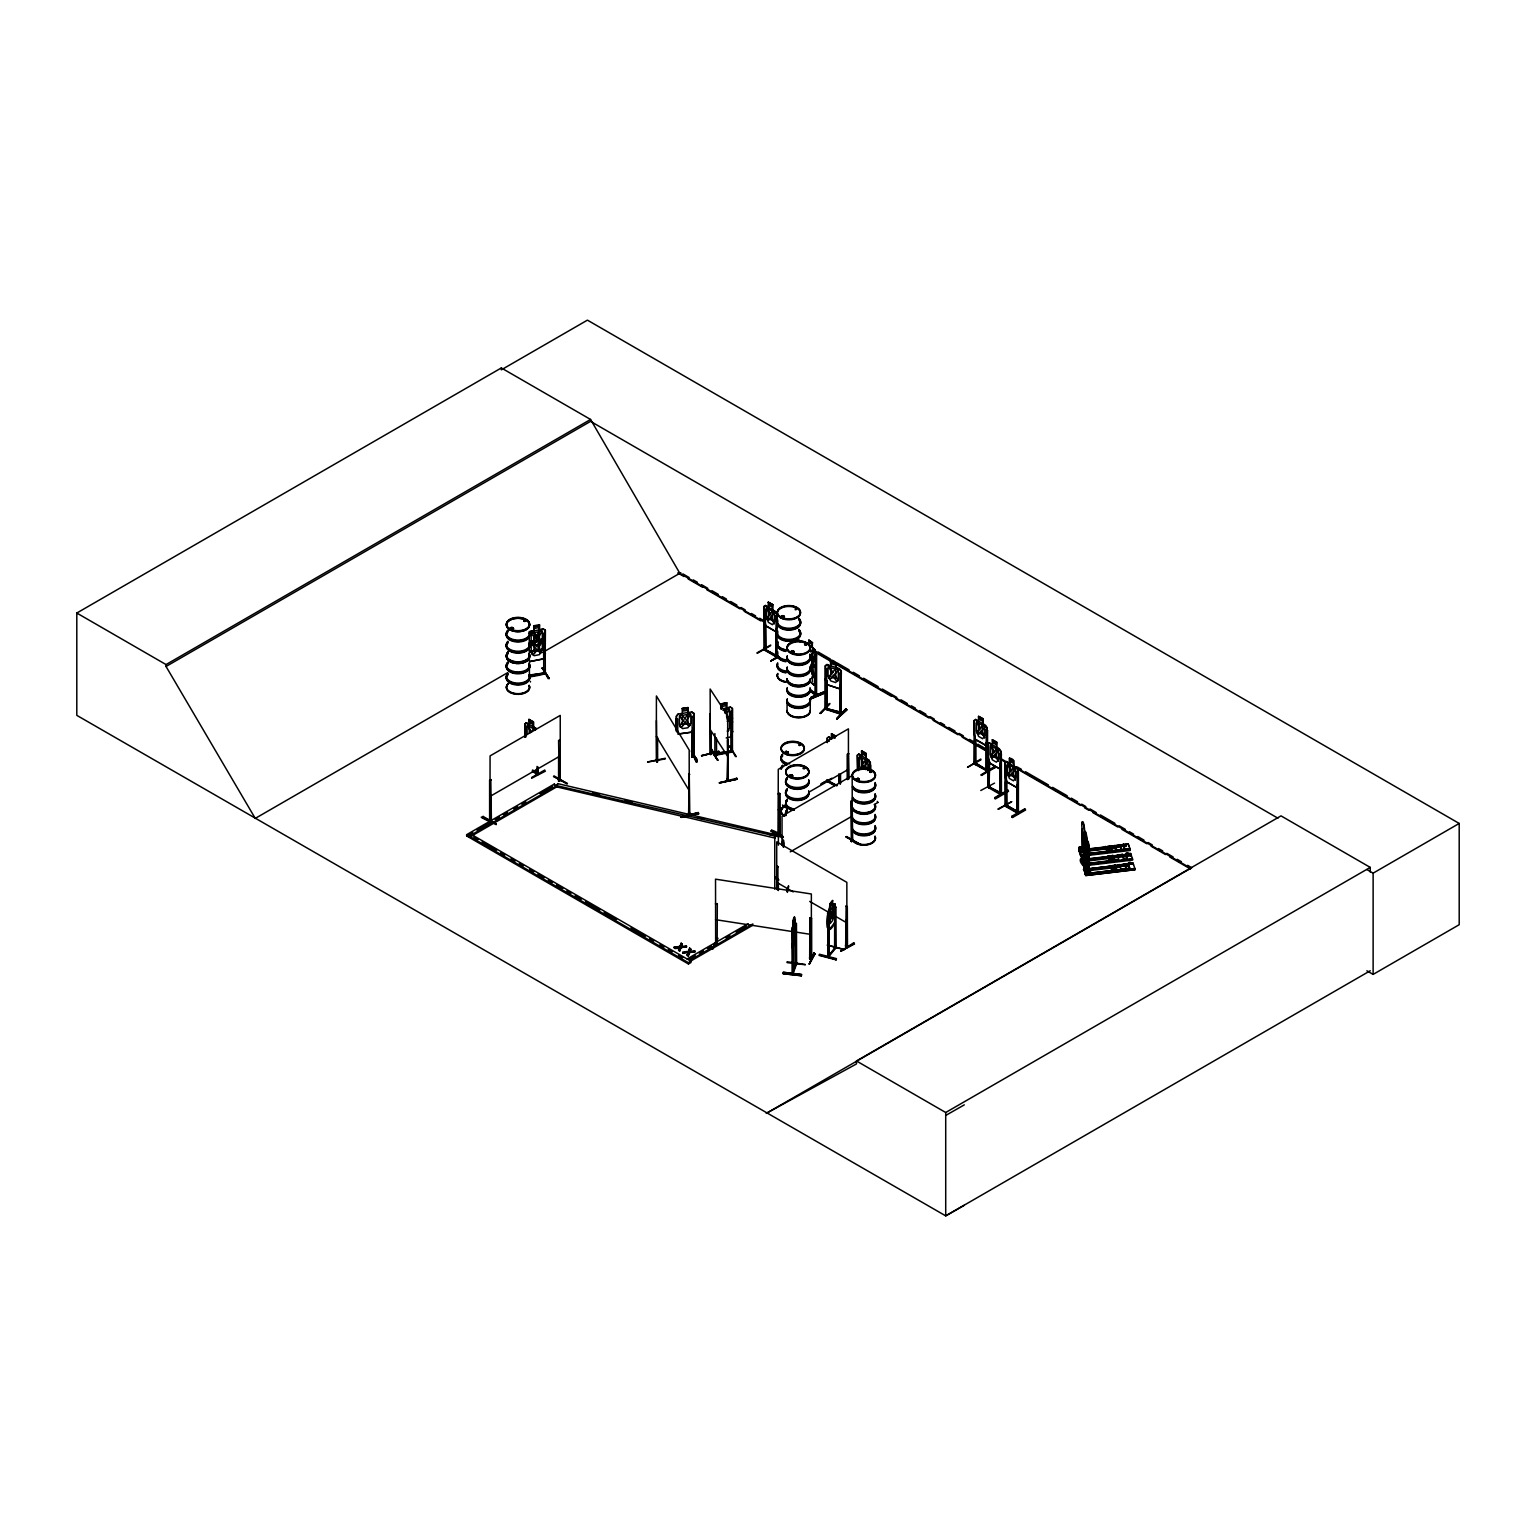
<?xml version="1.0" encoding="UTF-8"?>
<svg xmlns="http://www.w3.org/2000/svg" width="1536" height="1536" viewBox="0 0 1536 1536"><rect width="100%" height="100%" fill="white"/><g stroke="black" fill="none" stroke-linecap="round" stroke-linejoin="round"><path stroke-width="1.5" d="M774.758 889.248L774.758 836.755L776.122 834.816L557.818 783.629L556.454 785.568L556.454 786.835L774.758 838.022L776.122 834.816M1083.898 846.835L1078.886 847.43L1080.614 854.4L1129.747 848.448L1130.246 850.483L1080.864 856.243C1078.906 841.901 1081.114 851.597 1081.939 847.795M1083.629 852.806L1083.898 834.01A6.202 1.018 83.2 0 0 1083.898 826.848A6.202 1.018 83.2 0 0 1082.131 821.894A6.202 1.018 83.2 0 0 1082.131 829.056L1082.381 849.293L1084.013 852.749M1086.067 862.387L1086.336 843.59A6.202 1.018 83.2 0 0 1086.336 836.448A6.202 1.018 83.2 0 0 1084.57 831.475A6.202 1.018 83.2 0 0 1084.57 838.637C1083.725 849.792 1086.509 883.488 1086.682 845.894M1088.717 853.19L1088.467 871.987L1087.219 868.474L1086.95 848.237A6.202 1.018 83.2 0 1 1086.95 841.075A6.202 1.018 83.2 0 1 1088.717 846.029A6.202 1.018 83.2 0 1 1088.717 853.19L1089.101 853.152A6.202 1.018 83.2 0 0 1088.851 844.454A6.202 1.018 83.2 0 0 1087.008 842.4M1089.101 853.152L1088.851 871.949L1087.603 868.435L1087.334 848.198A6.202 1.018 83.2 0 1 1087.008 845.011M835.795 667.488L835.968 662.4C824.659 654.47 835.834 670.33 827.021 664.474L825.235 665.798L825.312 709.344C825.715 703.661 827.674 712.608 827.194 707.923M827.194 709.402L825.485 708.787M839.635 712.397L839.712 714.029L839.962 673.056M839.789 713.491C842.246 715.354 842.304 711.437 839.789 712.013M1079.75 848.928L1079.981 846.893L1080.25 848.87M1080.25 847.968L1080.538 849.12M1081.92 848.026L1082.842 848.102M1088.198 864.326L1088.198 861.696L1082.554 862.579L1082.726 857.395L1083.053 863.981L1118.074 859.718M1084.723 868.051L1084.608 868.512M1085.28 858.182L1084.877 857.126M1087.603 867.11L1087.45 868.224L1087.411 866.976M1084.954 858.509C1083.917 857.222 1083.552 858.605 1082.63 858.067M1084.723 868.378L1084.186 867.59M1084.646 868.416L1084.512 867.226M1084.781 857.894L1084.742 858.451M1134.432 867.898L1135.085 869.683L1085.722 875.539L1084.378 866.131L1085.261 868.474L1085.587 867.13L1085.856 868.205L1087.334 867.61M710.093 754.214L711.226 754.426L710.746 731.866M711.11 754.426L711.053 732.326M727.68 780.922L727.68 715.814L710.15 689.03L710.342 754.637L710.15 713.645M810.394 679.162L810.278 678.816A11.558 6.662 0 0 1 798.643 685.286A11.558 6.662 0 0 1 787.104 678.624M795.802 933.658C796.858 936.787 791.558 954.432 792.115 944.006M783.11 973.67L801.35 975.725L783.11 973.67L783.322 972.288L801.542 974.438L801.331 975.763M783.302 972.998L801.523 975.149M801.523 974.592L783.322 972.307M701.53 755.616L719.098 751.258L701.722 755.923M718.925 751.795L701.53 755.654M793.133 932.678L792.154 933.562L793.133 932.678L793.018 974.054C790.387 974.4 800.39 950.784 793.171 972.019M792.864 974.112L793.133 920.41L792.557 927.763L795.206 919.584L795.59 963.84L796.608 962.381L795.322 964.742L796.608 963.859L792.922 974.035M834.566 923.309L835.162 917.318L834.566 923.309C823.507 945.158 824.755 902.688 835.162 903.955L835.43 948.557L836.064 946.061L834.605 946.982M845.741 946.906L846.854 947.462L846.086 944.947M847.315 945.734L845.491 945.293L847.238 945.6M537.754 773.107L536.563 772.416M538.214 767.174L538.138 774.202M765.37 649.152C762.374 645.312 766.157 653.818 765.619 648.691L764.467 648.019L763.91 649.786M765.696 650.227L765.677 624.077M776.179 615.84L775.738 656.755C774.893 653.971 778.944 655.987 775.603 655.469L765.37 649.574L776.045 655.2M834.662 785.683L827.194 781.421L827.942 779.635M975.206 763.066C972.787 762.509 975.264 761.53 976.032 762.854C975.475 768.346 974.726 758.15 974.208 763.949C1018.387 788.41 949.075 746.822 985.766 769.498L986.573 768.941L985.978 770.765M989.299 786.624L987.974 785.856M1000.819 793.382L988.704 787.066M1001.318 792.979L989.299 787.046L999.994 792.691M1005.062 804.538C1007.846 809.107 1003.085 803.213 1006.637 804.787M1009.594 758.458L1009.594 763.45L1006.522 761.491L1005.005 762.566L1005.005 775.93L1006.33 781.651L1016.602 787.411L1018.08 783.322L1018.08 769.939L1016.563 767.29L1017.946 770.016L1018.08 813.485L1017.485 812.448M1018.406 811.661L1016.621 811.162L1018.08 812.006M836.006 960L836.448 958.618L819.494 954.259L819.13 955.411L836.045 959.846M836.333 959.482L819.437 954.989L836.39 959.309M657.715 760.454L656.947 759.379M657.619 760.339L656.256 759.552L656.87 762.067L657.254 759.552M688.57 812.64L688.934 815.059L689.395 812.582L689.184 813.658M689.184 815.136L689.472 814.157M787.373 892.397L788.736 886.099M510.048 628.512L510.566 627.782M510.778 627.859L511.296 629.088L513.466 628.608M512.64 628.992L512.909 627.859M524.026 620.602C525.965 623.52 524.947 618.547 523.93 621.331M525.082 620.467L525.062 621.274M781.114 616.282L783.917 617.222M782.458 617.338L781.843 616.013M781.843 616.723L783.994 616.205M795.206 609.715L795.456 608.39M796.166 609.504L795.706 608.314L795.706 609.37M790.886 651.571L791.232 652.723M792.499 652.55L793.766 651.494L792.787 650.88M804.998 644.006L806.131 643.949M806.458 644.659L805.824 643.738L806.285 644.602M788.179 752.083C788.89 754.867 782.496 753.005 785.779 751.546M788.122 751.968L787.354 752.966L787.814 752.006M785.606 751.68L787.814 752.333M790.042 775.949L791.77 775.123M799.661 744.173L799.411 744.73M792.25 775.949L791.77 774.797M792.403 775.43L791.923 776.41M792.826 775.757C792.038 779.098 786.682 774.701 791.462 775.066M792.883 776.198L791.424 774.816M798.643 744.979C799.661 746.938 801.043 743.251 799.776 745.248M803.136 768.595L805.018 768.403L803.328 768M803.635 768.442C805.69 767.443 802.694 768.211 804.365 768.691M855.898 779.386L856.435 778.656M856.819 778.714L857.146 779.962M857.376 779.597L858.816 778.886L857.99 780.038M871.104 771.187L870.413 772.474L871.565 771.59M870.106 771.744L871.258 771.744L869.952 771.494M1082.496 848.352L1082.784 847.91M665.338 758.88L647.558 762.086M787.085 890.496L788.352 886.042M786.797 891.475L787.891 887.578M496.205 824.659C469.594 810.259 484.109 820.358 496.339 823.891L482.995 817.018M482.995 816.461L496.262 823.949M782.362 837.792C766.003 830.976 768.902 825.907 783.091 836.525M774.835 877.958L778.56 880.262M775.411 877.517L778.618 880.109M543.168 673.843C541.92 671.578 546.739 671.04 544.723 673.478L543.168 673.843L543.763 672.691C551.347 673.555 529.862 676.934 529.44 676.954L529.267 636.058M732.077 751.507L714.874 754.982L714.989 753.35L714.893 755.366L714.874 733.536M732.211 750.624L730.963 750.816C731.213 755.04 728.909 748.474 732.307 750.086M810.586 651.917C810.106 650.419 817.574 647.885 811.622 654.413L813.35 659.846M814.272 685.133L815.75 664.147M815.616 681.197L814.368 685.363L809.51 681.274M828.595 910.694L827.501 913.536M770.496 614.515C768.922 612 778.906 608.986 771.514 616.358L774.374 623.904L770.65 616.915C768.941 623.712 763.872 618.259 769.728 615.283L767.04 608.045L770.592 614.65M793.19 920.467C795.398 907.027 795.533 938.861 793.19 940.397L792.576 938.131M793.382 920.717L794.534 917.261M793.382 922.387L794.131 918.643M795.398 919.622L794.534 922.253L794.573 916.992M796.109 924.288L795.821 923.251L795.418 964.666M787.066 962.611L805.286 964.762M792.326 947.77L795.226 939.648M792.154 974.054L795.821 963.763M763.968 619.814L765.312 625.536L775.43 631.392L776.928 627.11L776.774 613.901L775.334 611.405L765.408 605.683M985.517 745.21L986.957 741.216L986.957 727.93M987.091 741.139L985.613 745.421L975.475 739.584L974.15 733.843M992.237 744.653L989.28 742.944L999.418 748.8L1000.858 751.392C1002.874 753.811 997.574 776.563 1000.858 764.774M1016.467 787.507L1017.946 783.206M545.472 653.568L543.494 658.925L529.901 661.555L543.418 658.81L545.203 653.472L545.395 630.374L543.206 629.088M730.483 736.781L732.653 731.693M726.182 737.952L730.675 737.03L732.595 731.578M545.395 643.757L543.418 649.094L529.786 651.648L543.36 648.998L545.146 643.661M730.406 726.97L732.326 721.766M730.618 727.219L732.595 721.862M691.776 731.846L693.984 726.835L693.926 713.338L693.734 756.922L691.757 756.845L693.754 756.538M678.067 734.131L691.968 732.115L693.926 726.72M828.557 954.566L827.616 955.565L828.614 955.661M827.75 955.507L827.693 957.139L835.392 947.482L829.152 955.142M829.075 915.802L827.77 916.531L829.075 915.802L829.171 956.448C826.694 959.232 830.189 951.994 828.288 955.814M834.682 948.365L835.469 945.907M1082.285 858.95L1082.227 858.24M679.622 951.149L680.966 947.021L686.573 946.291L680.966 947.866L679.622 951.149L678.566 949.709L679.661 947.117L674.15 947.155L675.149 948.576L679.661 947.962L681.178 943.181L682.234 944.64L681.158 947.174L686.573 947.136M688.166 956.083L689.51 951.955L695.117 951.226L689.51 952.8L688.166 956.083L687.11 954.624L688.186 952.051L682.694 952.915L688.186 952.051M681.178 943.181L679.834 947.27L674.15 948M682.694 952.915L688.378 952.186L689.702 948.096L690.758 949.555L689.683 952.09L695.117 952.07M688.378 952.186L689.702 948.096M825.235 679.162L826.867 684.653L839.366 688.704L841.286 684.25M833.088 672.173C834.029 668.275 842.362 667.834 834.432 674.362C841.67 684.115 835.68 683.174 833.357 675.091C831.283 682.214 824.986 677.587 832.224 673.613L828.902 666.854L833.203 672.499M678.566 950.534L679.661 947.962M680.966 947.866L682.234 943.795M687.11 955.469L688.186 952.896M689.51 952.8L690.758 948.71M814.963 693.6L816.768 694.138L815.808 694.31M815.098 683.098L814.963 695.078L815.885 694.829M816.614 694.099L814.982 693.869M815.098 666.432L815.616 654.298L816.614 655.085L816.576 695.462M530.458 681.408L530.458 681.984M710.842 750.259L717.773 760.282L710.918 750.182L711.821 749.261L717.773 760.282M717.619 760.166L711.571 750.048M717.312 903.667L715.526 903.782L717.312 903.667L717.158 944.525L715.584 942.355L715.91 943.891C718.214 945.619 718.387 941.875 715.757 942.413M712.166 949.018L717.638 938.65L712.915 949.094M716.851 938.63L717.773 938.035L712.07 949.114M809.894 958.944L809.894 917.99L811.526 918.24L811.546 959.136C806.285 957.984 813.312 957.024 810.125 956.947M811.526 918.24L809.722 918.355M809.549 957.773L811.526 957.254M809.28 964.147L813.965 952.915L809.28 964.147L814.982 953.875M814.886 953.779L809.395 963.955M756.883 652.954L770.707 645.005M757.44 653.242L770.592 645.638M728.755 719.693L727.162 719.462M831.898 778.195L820.627 784.128M967.622 767.27L980.813 759.014M980.774 790.502L994.522 783.13M997.901 809.05L1011.61 801.754M998.458 809.338L1011.648 801.696M535.008 729.965L533.606 728.813L531.418 731.942L527.866 725.338L530.573 732.576M776.717 889.421L776.717 841.862L846.854 882.355L846.854 947.462L845.53 945.235M536.563 769.133C536.544 782.016 535.93 765.869 537.715 774.682M828.979 780.403L828.115 782.054L827.078 779.962M975.994 764.39L975.859 740.486M987.552 744.845L987.552 730.56L986.362 729.869L985.901 770.803L985.786 769.229M987.84 787.258L1000.992 794.861L1000.858 751.296M989.088 788.026L989.626 761.549M999.533 792.538L999.744 794.208M1018.406 812.986L1018.406 811.507M819.763 713.318L829.786 703.45L820.55 713.414M829.651 704.122L820.435 713.472M836.122 946.195L835.296 947.482M489.696 819.149C493.056 818.765 488.179 818.592 489.619 820.685L489.619 780.25L490.79 779.558L491.405 820.339M558.413 779.482L560.39 779.059M779.904 793.536L778.272 793.958L779.904 793.536L780.077 834.01L780.058 832.474L778.598 833.318M851.654 841.651L851.002 800.928L852.173 800.237L852.634 841.152C853.344 836.102 849.274 844.762 852.806 839.501A11.558 6.662 0 0 0 866.842 844.358A11.558 6.662 0 0 0 875.021 836.179M536.755 638.726C534.72 646.195 527.194 647.251 535.43 637.901C526.502 630.816 536.525 631.277 536.506 636.979C537.466 630.317 546.374 627.571 537.811 637.478C547.123 649.402 535.008 638.093 536.736 639.034M724.742 713.011C725.453 707.693 732.422 708.25 726.202 713.606M810.413 666.509C811.718 659.712 816.154 665.798 811.181 668.218L813.427 675.686L810.47 668.774M727.603 731.232L729.523 728.179L729.523 718.886L726.643 717.792L730.618 716.947L732.595 718.195M727.584 721.498L729.504 718.464L729.504 709.152L726.624 708.058L726.739 702.758L720.96 703.891L721.152 708.998M545.107 672.422L543.456 672.768M545.318 673.805L545.146 630.374M716.525 755.117L716.525 753.638M732.518 750.451L732.307 752.006L715.296 755.347M861.696 768.922L863.962 765.562L865.478 769.555M811.91 678.413L813.677 675.859L812.179 658.349M812.333 662.822L814.118 660.269L814.118 650.976L812.333 647.885L812.333 642.893L808.992 640.243M556.454 786.835L557.818 783.629M511.853 627.475C508.858 628.57 513.178 626.112 513.638 628.512M511.565 628.646L512.141 627.917M512.813 628.858L511.853 628.666M525.619 621.139L524.352 621.331M781.67 616.896L781.766 615.878M783.706 617.05L781.901 615.706L783.206 615.706M784.358 616.781L781.459 617.434L782.419 615.84M791.712 651.955L791.866 650.861M791.942 652.57L791.712 651.034L792.211 652.627M793.459 651.821L793.056 652.57M805.075 643.699L804.96 645.005M804.749 644.083L805.978 643.776M786.01 751.968L785.779 752.966M788.179 752.582L787.123 753.082M789.696 775.277L791.578 776.698L792.211 775.258M803.616 767.923L804.25 767.597M856.742 779.731L857.376 778.522M859.258 779.904L858.49 778.445M870.125 771.245L869.798 772.205M1078.829 850.33L1078.886 847.43M1080.518 855.302L1130.112 849.485L1080.749 855.59L1078.886 850.08L1078.963 851.078M1081.267 859.93L1081.805 861.696L1131.149 855.859L1130.995 854.842L1086.086 860.026M1083.072 865.267L1132.55 859.066L1083.053 865.171L1083.053 861.888L1088.198 861.696M1133.414 864.787L1133.03 863.424L1083.533 869.453L1133.03 863.424C1121.741 857.51 1134.432 878.803 1128.019 863.482M1083.571 869.626L1133.05 863.77M1084.051 870.298L1128.71 865.344M1129.882 868.205L1085.242 873.85M1134.95 869.011L1085.491 874.867L1083.725 866.63L1088.736 866.035L1090.598 873.926L1090.445 870.874L1085.587 871.891L1090.445 870.874M1129.747 848.448L1129.862 849.446M1085.856 859.373L1130.65 854.17C1119.571 846.95 1131.878 869.722 1125.619 853.882M1130.995 854.842L1084.013 860.774M1134.816 869.011L1129.882 868.742M792.499 973.114L792.115 974.17L791.962 930.566M792.922 972.557L792.499 932.602M711.226 752.947L710.246 753.101M727.258 780.461C725.53 777.888 730.426 779.443 727.334 779.366M832.704 900.71L830.323 903.706L830.323 908.698M830.573 903.955L832.109 902.035L830.573 905.606M834.605 948.461L834.682 907.853L835.968 907.123L836.006 947.674L828.365 957.178L828.48 915.648M835.968 907.123L834.682 907.853M828.442 930.547L834.317 923.174M827.309 945.216L844.205 949.69M693.984 713.453L691.853 711.917L678.125 714.029L676.301 716.218L676.147 731.059M826.925 664.57L839.328 668.64L841.286 670.867L835.968 667.373M825.562 668.371L827.021 668.851M826.867 684.653L825.504 679.085M841.421 673.536L839.635 673.382M839.366 688.704L826.963 684.557M825.35 709.286L825.504 665.818M839.462 713.818L840.23 712.032L826.867 708.672L841.594 712.608M836.947 718.138L846.029 708.73L846.893 709.862L836.87 718.925L846.029 708.73M836.87 718.925L846.221 709.536M836.986 718.752L846.893 709.824M656.813 761.894L656.41 720.576M688.608 814.349L689.242 773.587L689.798 815.002L689.318 814.118M689.798 813.542L689.165 812.506M558.662 780.806L560.39 780.538L559.91 778.694M848.429 778.714L848.429 728.851L778.272 769.344L778.138 834.547L779.846 834.144M850.867 840.038L852.173 839.27M851.059 841.306L852.307 840.653L852.173 775.622L782.035 816.134L782.035 845.338M852.576 841.114L851.462 841.69L851.462 801.197L852.634 800.506M539.712 634.618L533.875 635.674L533.952 640.762L531.187 643.027L531.187 652.32L534.067 655.718L539.443 654.643L542.323 650.074L542.323 640.762L539.443 639.686M835.219 946.08L835.277 947.04M533.971 625.901L534.029 631.008L531.149 633.235L531.149 642.528L534.029 645.946L539.424 644.89L542.323 640.339L542.323 631.046L539.424 629.952L539.558 624.653L533.779 625.786L533.779 630.758M806.63 643.162L805.978 644.102M510.95 627.514L510.106 628.781M781.958 616.262L783.36 616.838M796.512 609.312L795.706 609.581M791.616 650.976L790.771 652.262M805.709 643.814L804.557 644.333L805.939 644.794M793.766 652.723L794.112 651.571M785.664 751.814L785.606 752.832M858.49 779.347L857.99 778.272M870.336 772.109L870.374 762.47L865.901 758.304L866.054 753.235L861.6 750.835L861.734 755.731L858.797 754.042L857.28 755.117L857.338 769.92M871.392 772.32L870.336 771.533M825.408 665.914L827.002 664.762M526.387 722.88L524.947 723.898L526.33 722.688C532.762 730.502 527.462 710.035 529.267 724.704L527.117 725.126L527.117 734.438M772.742 604.589L768.288 602.189L772.742 604.589L772.608 609.658L777.062 613.824L777.062 657.37L764.045 649.862L763.968 606.451L765.485 605.395L768.576 607.334L768.576 602.362M764.122 606.605L765.562 605.587M831.59 738.605L828.653 736.896L827.136 737.971L827.29 742.541M858.854 754.234L857.414 755.251L857.798 769.651M974.093 763.949L974.15 720.499L975.667 719.424L978.47 721.21M988.435 746.573L989.126 788.122L988.55 785.53L987.974 787.392L987.917 743.942L989.434 742.867M988.051 744.096L989.491 743.078M656.333 760.973L656.41 695.962L689.184 750.029L689.261 815.232M657.638 761.971L657.581 737.434M491.251 779.808L489.619 780.25M559.046 740.698L560.237 740.006L558.586 740.429L559.258 781.152M482.362 817.613L483.091 816.346M553.517 776.525L567.475 783.648L554.227 776.026M489.619 820.742L490.944 819.974M560.237 779.194L559.027 779.808M559.776 755.808L559.642 780.173L558.413 780.96L559.91 780.173M847.238 779.405L847.238 754.138L848.429 753.466L848.89 778.963M847.699 779.654L847.699 754.406L848.89 753.715M771.014 831.322L771.744 830.054M779.462 793.267L779.462 833.76L778.138 834.547M779.923 834.086L778.598 834.797L778.733 794.227M783.206 840.058C781.747 840.499 785.05 841.344 783.206 846.931M777.158 866.208L778.349 866.88L777.158 866.208L777.158 889.152M845.933 837.024L859.891 844.147L846.586 836.525M845.664 946.944L846.125 906.029L847.315 906.701L847.488 947.213L845.53 946.714M847.315 906.701L845.664 906.278M853.786 942.758L840.691 951.245L854.496 943.987L853.843 942.874M964.301 1205.28L945.715 1215.859L76.8 715.354L76.8 613.037L501.331 367.949L590.573 419.462L679.814 573.293L764.966 622.445M76.8 613.037L166.042 664.57L590.573 419.462M256.282 817.824L255.264 818.4L166.042 666.47L590.573 421.363L1277.933 818.208M255.264 818.4L507.494 672.768M544.858 651.206L680.813 572.717M524.813 723.744L524.947 737.165M526.33 722.688L536.314 728.621M525.331 726.394L526.522 727.066L525.331 726.394L525.331 735.917M536.237 728.563L533.587 726.874L533.587 721.882L529.114 719.482M763.968 606.451L764.122 619.872M764.506 609.101L765.677 609.773M777.37 616.531L775.738 616.109M765.312 625.536L775.43 631.392M490.08 796.397L560.237 755.904M531.61 777.542L544.781 770.016M531.667 778.253L545.434 771.149M765.811 650.362L765.235 610.042M471.763 835.93L471.763 834.662L690.989 961.229L690.989 962.496L688.435 963.974L466.656 835.93L466.656 834.662L554.342 784.032L556.896 786.778L469.21 837.408L469.21 836.141L556.896 785.51M466.656 835.93L472.762 832.397M476.851 830.035L491.117 821.798M495.206 819.437L499.277 817.094M503.366 814.733L507.437 812.39M513.562 808.858L517.632 806.496M521.702 804.134L525.792 801.792M540.058 793.536L552.307 786.47M778.886 656.986L770.707 661.037L778.31 655.968M770.707 661.037L778.406 656.698M831.456 738.682L831.59 733.613L831.59 738.931L829.44 739.354M828.653 736.896L831.744 738.854M861.6 750.835L861.734 756.058L859.584 756.48L859.584 765.792L861.024 769.267M858.643 754.118L868.781 759.974M857.798 757.747L858.989 758.419M827.059 779.808L828.787 780.192M821.875 783.456L825.677 781.21M778.272 809.856L786.528 805.075M809.222 791.981L848.429 769.344M868.704 759.917L870.221 762.566L870.086 771.398M869.03 769.517L869.491 764.486M975.533 719.501L985.651 725.357L987.245 727.853L987.226 771.398L986.899 769.805M974.15 720.499L974.304 733.901M974.669 723.13L975.322 764.582M982.925 718.618L982.637 723.782L984.787 726.682L984.787 735.994L982.637 738.72L978.605 736.397L976.454 731.174L976.454 721.862L978.605 721.459L978.47 716.218L982.925 718.618L982.925 723.61L987.091 727.949M987.552 730.56L985.901 730.138M790.272 851.866L852.173 816.134M874.138 804.691L877.882 802.426M987.917 743.942L988.051 757.363M996.691 742.08L996.403 747.226L998.554 750.125L998.554 759.437L996.403 762.182L992.371 759.84L990.221 754.618L990.221 745.325L992.371 744.902L992.237 739.661L996.691 742.08L996.691 747.053L1000.858 751.392M967.546 767.27L980.89 759.878M987.917 757.306L989.242 763.027L999.533 768.787M1000.224 793.824L1000.128 753.331L1001.318 754.003L1001.453 794.592L1000.646 793.267M1001.318 754.003L999.667 753.581M994.138 766.752L980.89 775.066L994.771 767.866L994.061 766.656L994.771 767.904M1009.459 758.208C1016.525 758.765 1011.494 765.485 1015.642 768.749L1015.642 778.061L1013.491 780.806L1009.459 778.483L1007.29 773.242L1007.29 763.949L1009.459 763.526L1009.459 758.208L1013.779 760.704M994.214 767.482L981.619 775.45M1005.005 762.566L1005.062 806.131L1017.946 813.408M1005.523 765.197L1006.714 765.888M687.072 958.963L748.262 923.654M689.126 959.059L695.232 955.526M699.322 953.165L703.392 950.822M707.462 948.461L711.552 946.118M725.818 937.862L729.907 935.52M736.013 931.987L746.208 926.093M752.851 923.942L689.645 960.442L689.645 961.709L752.851 925.21M1016.832 812.832L1017.216 771.955L1018.406 772.627L1018.406 813.139L1005.389 805.613M466.656 834.662L688.435 962.707L690.989 961.229M1018.406 772.627L1016.755 772.205M994.656 797.683L1007.885 790.138L1008.538 791.309L995.386 798.931L994.733 797.798M994.656 798.509L1007.885 790.195M1017.907 813.485L1016.832 811.354M1017.216 786.24L1016.64 812.774M1011.725 816.307L1024.915 808.723L1025.606 809.971L1012.454 817.574L1011.821 816.422M767.232 1112.813L856.474 1063.93L856.474 1060.973L1281.005 815.866L1370.246 867.398L1370.246 872.083M766.234 1113.389L1190.784 868.282L999.686 757.958M856.474 1060.973L945.715 1112.506L1370.246 867.398M1366.906 869.568L1373.126 873.158L1459.2 823.45L1459.2 924.71L1373.126 974.4L1366.886 970.81M1370.246 970.752L945.715 1215.859L945.715 1112.506M945.715 1115.443L964.301 1104.864M727.315 780.499L727.987 739.834L727.469 780.922M559.488 780.25L558.586 780.941L558.586 756.499M490.944 818.496L491.405 820.243L489.946 821.088L490.08 755.904L560.237 715.392L560.237 780.672M490.349 821.011L489.619 819.264M779.002 834.72L778.944 833.203M791.232 651.264L793.766 651.264M785.933 751.373L786.566 751.354M827.424 944.966L844.282 949.478M809.702 654.374L814.925 658.33L816.038 664.166M816.038 677.51L814.733 678.451L812.16 676.262L812.448 681.427M806.419 643.027C804.461 643.315 807.686 645.6 805.018 644.794M812.448 642.835C808.378 648.134 823.584 655.392 808.992 645.216L808.858 639.974L812.621 642.758M816.038 652.416L814.771 649.651L815.923 652.397L816.192 695.885L809.875 690.874M816.614 655.085L815.098 654.509M816.038 665.798L816.211 652.358M811.085 697.19L824.045 691.853L811.162 697.325M824.582 693.082L809.549 699.418L824.582 693.082L823.987 691.776M815.75 681.331L815.462 667.987L811.91 663.456L812.333 649.536M814.33 665.242L815.578 668.006M490.598 820.09L490.79 795.629M732.461 752.026L732.326 708.48M791.942 651.456L793.056 651.456M793.133 652.128L791.866 652.128M785.664 752.506L787.642 752.16L786.24 751.296M790.867 775.334L789.926 775.622L791.136 774.797M791.77 776.064L790.042 775.43M1085.357 868.07L1085.299 867.398M728.141 780.307L727.373 739.968M736.704 778.157L736.896 779.27L719.386 782.784L736.742 778.253M719.328 782.822L736.877 779.155M825.562 707.386L825.811 708.826M826.867 708.25L825.35 707.827M841.018 714.374L841.286 670.867L841.094 714.355L825.235 709.19M647.866 761.856L665.395 758.266M689.798 774.509L688.627 773.722M698.669 813.926L698.323 812.525L680.794 816.979L698.65 813.83L689.875 815.578M698.362 812.659L680.851 816.941L685.267 816.115M689.606 815.04L698.362 813.235M681.139 817.44L685.498 816.499M534.144 635.904L539.52 634.81M530.016 641.549L543.437 638.842L545.28 640.301M530.112 641.702L534.144 640.896M539.52 639.802L543.36 639.014M726.835 717.6L730.618 716.947M533.971 630.893L529.824 631.526L543.283 629.203M543.341 633.312L544.934 632.986M542.246 667.699L549.178 678.49L542.246 667.699L548.198 678.72M542.477 668.39L549.178 678.528M542.246 668.544L543.187 668.275M545.03 673.421L529.21 676.474A11.597 6.701 0 0 1 516.48 684.941A11.597 6.701 0 0 1 507.936 674.938M721.037 704.006L726.739 702.758M723.014 708.768L730.464 707.309M723.014 710.419L726.624 709.728L726.624 716.698M730.541 711.418L732.134 711.11M736.378 756.634L729.677 746.515M732.134 750.125L730.963 750.816M714.682 753.542L730.56 751.258L716.256 753.178M536.89 772.09L538.138 772.723M974.534 763.546L974.669 739.795M1005.389 804.154L1005.734 805.747L1005.523 781.882M1017.082 810.893L1017.082 812.371M682.195 708.538L688.032 707.52L687.898 712.8L690.835 714.01L690.835 723.322L687.898 727.757L682.387 728.602L679.45 725.069L679.45 715.776L682.387 713.664L682.138 708.422L688.09 707.635M677.76 730.81L677.76 718.886L675.974 718.79L675.974 728.314M691.949 716.314L693.734 716.429L693.85 756.979L691.949 756.806M678.221 733.958L691.968 732.115M697.229 761.664L693.312 753.35L697.248 761.741L696.25 761.894L691.43 750.682L692.429 751.373M693.754 755.059L691.93 756.154M693.35 755.059C689.414 755.443 699.686 757.037 696.403 761.741M681.158 946.33L686.573 946.291M689.683 951.245L695.117 951.226M674.15 947.155L679.834 946.426M682.694 952.07L688.378 951.341M1082.131 829.056L1082.381 849.293M1084.57 838.637L1084.954 838.598A6.202 1.018 83.2 0 1 1085.51 831.706A6.202 1.018 83.2 0 1 1087.027 842.189M1079.04 847.853L1084.051 847.258M1105.382 846.931L1110.394 845.798L1112.256 851.597L1110.394 845.798M1114.829 845.818L1119.84 844.685L1121.722 850.483L1119.84 844.685M1123.181 844.301L1128.192 843.706L1130.074 848.966L1125.062 849.562L1123.181 844.301L1125.062 849.562M1079.04 849.946L1084.051 849.35M1085.894 849.235L1126.522 844.435M1085.76 849.446L1125.869 844.858M1085.99 850.157L1126.214 845.53M1086.125 850.464L1126.195 845.779M1086.163 850.618L1126.234 845.875M1079.347 852.115L1116.96 847.661L1079.232 851.443M1085.76 852.096L1080.614 852.288L1085.76 852.096L1085.76 854.746M1084.992 854.112L1125.062 849.37M1112.256 851.059L1107.245 852.192L1105.382 846.394M1121.722 849.946L1116.71 851.078L1114.829 845.28M1082.995 862.522L1081.978 856.531L1082.688 858.451M1081.325 857.03C1095.667 856.896 1072.301 853.901 1083.341 865.92L1132.685 860.083L1132.205 858.394M1081.978 856.531L1082.918 857.798M1107.821 856.512L1112.832 855.398L1114.694 861.178L1112.832 855.398M1117.267 855.398L1122.278 854.285L1124.16 860.064L1122.278 854.285M1084.819 858.893L1086.451 862.349M1122.643 859.354L1127.482 858.605M1087.43 863.693L1118.093 860.064M1087.642 864.25L1118.189 860.64M1122.893 860.083L1127.578 859.526M1083.725 866.63L1088.87 866.438M1110.202 866.112L1115.213 864.998L1117.094 870.778L1115.213 864.998M1119.667 864.998L1124.678 863.885L1126.541 869.664L1124.678 863.885M1128.422 864.902L1083.782 870.182L1128.691 864.998M1088.851 870.643L1119.437 867.11M1124.102 866.477L1128.845 865.997M1085.088 873.696L1129.901 868.55M1117.094 870.259L1112.083 871.373L1110.202 865.594M1126.541 869.146L1121.53 870.259L1119.667 864.48M1133.03 862.886L1134.893 868.685L1085.338 874.483L1085.222 873.485M1085.434 874.714L1134.893 868.685M1085.702 875.52L1135.066 869.664M553.632 776.314L566.88 783.859M859.277 844.358L846.01 836.755M791.462 776.467L790.31 776.602M857.702 778.349L858.97 778.656M857.702 778.771L857.414 779.52M692.179 757.21L692.122 716.678M543.763 674.17L543.552 633.658M730.963 752.294L730.733 711.763M846.125 919.795L846.317 946.56M764.506 623.386L764.698 649.632M537.658 774.586L537.888 773.184M974.88 763.661L987.552 771.053M827.654 781.114L835.123 785.414M988.435 787.066L988.435 763.258M727.2 721.114L728.736 720.25M556.454 785.568L778.387 836.755L778.387 845.184M811.392 959.194L811.354 893.99L715.526 879.168L715.661 944.41M816.192 694.426L809.875 689.818M779.462 833.76L779.597 832.205M832.531 905.645L833.798 905.722L833.798 915.014L832.531 920.602L830.15 923.597L828.864 921.197L828.864 911.904L830.054 903.59L832.608 900.403L832.704 905.702M857.702 778.502L858.662 779.098M805.344 964.512L787.085 961.766M814.982 953.894L813.965 952.915M811.354 959.098L809.722 958.848L811.699 958.771M715.526 919.661L792.653 931.603M797.338 932.314L811.354 934.483M841.114 712.973L841.114 714.451M592.666 793.075L599.616 794.707M625.171 800.698L632.141 802.33M697.171 817.574L704.141 819.206M769.152 834.451L776.122 836.083M809.683 958.944L809.894 917.99M715.565 942.854L715.334 944.256M727.238 731.098L728.928 730.291M825.562 708.864L841.306 713.933M529.19 675.053L543.36 673.133L529.459 675.456A11.77 6.797 0 0 1 516.461 683.808A11.77 6.797 0 0 1 507.802 673.67M529.19 676.531L529.67 675.398M846.816 947.558L846.394 945.043M776.64 655.814L776.928 657.293L776.717 655.776M986.65 770.381L986.362 744.173M783.283 615.648L784.474 616.435M783.629 616.013L783.072 615.84A11.597 6.701 0 0 0 780.672 616.838M512.41 627.994L513.12 629.261L510.394 628.838M787.834 751.757L788.371 752.506M786.01 753.082L784.954 752.582M816.019 695.885L815.616 682.886M771.571 830.899L783.379 837.523M778.694 879.494L775.507 876.826M846.125 946.522L847.238 947.078M1459.2 823.45L587.424 320.141L501.331 369.83L501.331 367.949M978.605 716.467L982.637 718.79M992.371 739.91L996.403 742.234M975.725 739.392L985.651 745.114M682.886 573.907L689.126 577.517M693.274 579.898L697.421 582.298M701.587 584.698L707.808 588.307M711.974 590.707L718.195 594.298M722.342 596.698L726.509 599.098M730.656 601.498L736.896 605.088M741.043 607.488L745.19 609.888M751.43 613.478L755.578 615.878M759.744 618.278L763.891 620.678M817.901 651.859L830.362 659.059M836.582 662.65L849.062 669.85M853.21 672.25L859.43 675.84M863.597 678.24L878.131 686.63M882.278 689.03L896.832 697.421M900.979 699.821L907.219 703.43M911.366 705.83L915.514 708.211M919.68 710.611L925.901 714.221M930.067 716.621L934.214 719.021M940.454 722.611L944.602 725.011M948.749 727.411L954.989 731.002M959.136 733.402L963.302 735.802M969.523 739.392L973.67 741.792M977.837 744.192L986.15 748.992M1017.293 766.982L1021.459 769.382M1025.606 771.782L1048.454 784.973M1052.602 787.373L1067.155 795.763M1071.302 798.163L1077.542 801.754M1081.69 804.154L1085.837 806.554M1090.003 808.954L1096.224 812.544M1100.39 814.944L1114.925 823.334M1119.072 825.734L1125.312 829.344M1129.459 831.744L1133.606 834.144M1137.773 836.525L1143.994 840.134M1148.16 842.534L1152.307 844.934M1158.547 848.525L1162.694 850.925M1166.842 853.325L1173.082 856.915M1177.229 859.315L1181.395 861.715M1187.616 865.306L1191.782 867.706M1016.506 767.424L1013.626 765.773L1013.626 760.781M814.829 651.226L987.226 750.778M677.76 572.947L683.981 576.538M688.128 578.938L702.662 587.328M706.81 589.728L740.026 608.89M744.173 611.29L760.781 620.87M814.752 652.032L891.552 696.384M895.699 698.784L928.915 717.946M933.062 720.346L957.984 734.726M962.131 737.126L984.96 750.317M1001.568 759.898L1005.715 762.298M1018.176 769.478L1080.442 805.44M1084.589 807.84L1088.755 810.221M1092.902 812.621L1117.805 827.002M1121.952 829.402L1146.874 843.782M1151.021 846.182L1165.555 854.573M1169.702 856.973L1190.458 868.954M999.418 768.576L989.491 762.835L988.205 757.267M1006.426 781.555L1016.602 787.411M764.506 649.594L777.542 657.043L777.504 655.622M831.456 733.709L835.91 736.109M861.734 751.085L865.766 753.408L865.766 758.4L867.917 761.299L867.917 770.592M831.59 733.958L835.622 736.282M869.03 764.755L870.682 765.178L870.682 769.939M877.901 802.522L877.248 801.37M837.178 785.549L828.538 781.075L836.717 785.798M529.267 719.731L533.299 722.054L533.299 727.046L535.45 729.946M533.299 728.698L529.267 726.374L529.267 733.344M776.717 882.355L793.21 891.898M809.722 901.421L828.288 912.134M834.47 915.706L846.854 922.867M532.8 770.131L536.89 772.512L532.339 770.4M532.8 771.187L538.33 774.259M532.339 771.456L537.754 774.586L537.754 767.443M681.178 944.026L682.234 944.64M689.702 948.941L690.758 949.555M678.566 949.709L679.622 950.304M687.11 954.624L688.166 955.238M473.837 837.12L477.965 839.501M482.112 841.901L496.589 850.253M500.717 852.653L504.864 855.034M511.066 858.605L515.194 861.005M519.341 863.386L523.469 865.786M529.67 869.357L533.818 871.757M537.946 874.138L544.147 877.709M548.294 880.109L552.422 882.49M556.55 884.89L562.771 888.461M566.899 890.861L571.027 893.242M575.174 895.622L581.376 899.213M585.504 901.594L599.981 909.965M604.128 912.346L616.531 919.507M631.008 927.859L645.485 936.23M649.632 938.611L653.76 940.992M659.962 944.582L664.109 946.963M668.237 949.363L672.365 951.744M678.566 955.334L682.714 957.715M691.93 757.21L691.949 732.998M860.851 768.806A11.616 6.72 0 0 0 855.629 780.038A11.616 6.72 0 0 0 875.078 777.024A11.616 6.72 0 0 0 860.851 768.806L863.04 763.93L860.352 756.691L863.885 763.296C865.478 756.71 870.605 762.336 864.826 765.005L866.208 768.499M545.395 630.374L543.302 628.896L539.366 629.837L539.366 624.864M691.776 712.09L693.792 713.549M791.059 652.301L793.402 652.896L793.594 651.13M511.066 628.992L510.586 628.032M987.974 786.029L989.741 786.221L989.76 787.834M1006.714 806.227L1006.714 780.173M809.856 654.317L814.925 658.33M810.394 689.606L815.501 693.658M810.394 690.662L816.749 695.52M812.026 663.398L814.445 665.299M809.53 681.12L814.445 685.075M1006.637 806.266L1006.253 766.157M853.939 943.603L840.864 951.245M1011.859 817.075L1024.973 809.395M827.77 957.024L827.77 913.555M856.09 779.482L858.163 780.403L859.315 778.982M710.15 729.523L727.68 756.326M656.41 736.474L689.184 790.522M545.395 640.07L543.437 638.842M729.427 745.824L735.514 756.595M732.326 751.968L731.885 750.067M795.206 919.584L795.437 964.819M678.125 714.029L676.493 716.256L676.493 729.523M691.43 751.526L696.25 761.894M676.301 729.581L677.453 732.576M676.435 729.408L677.683 732.557M1130.63 853.286L1132.512 859.085L1119.149 860.659L1117.267 854.88M1107.821 855.994L1109.683 861.254M1086.49 858.95L1088.064 863.386L1088.064 861.293M1083.053 863.981L1081.478 859.546L1130.63 853.824L1131.13 855.84M1084.8 870.509L1085.376 872.122L1084.8 866.074M1085.453 873.581L1083.859 867.034M812.333 661.248L814.118 666.643M810.893 654.912L812.16 659.021M736.896 779.194L719.52 783.072M1128.672 846.163L1128.192 843.706M1082.861 864.25L1082.938 864.806M1080.403 854.65L1080.634 855.667M1084.147 871.2L1083.686 869.261M827.501 926.918L828.384 930.778M810.202 658.406L810.259 658.829A11.578 6.682 0 0 1 798.643 665.414A11.578 6.682 0 0 1 787.066 658.733M810.202 667.469L810.259 667.91A11.597 6.701 0 0 1 798.643 674.726A11.597 6.701 0 0 1 787.046 668.045M814.771 658.387L815.866 664.224M792.154 943.872L792.538 947.789M1084.954 838.598L1085.203 858.835M1373.126 873.158L1373.126 974.4M1088.736 866.035L1088.736 868.666M1086.336 856.435L1086.336 859.066M1085.626 851.693L1085.626 853.805M1084.378 866.131L1084.378 870.566M1082.419 856.474L1082.419 860.909M1079.981 846.893L1080.115 852.979L1079.539 846.95M1000.128 767.616L1000.128 793.824M865.766 769.363L865.766 760.051L861.734 757.728L861.734 767.021M858.528 758.688L858.528 770.592M840.538 774.259L840.538 783.782M839.962 684.96L840.173 713.568M840.077 774.509L840.077 784.051M839.347 775.949L839.347 783.091M838.886 773.837L838.886 783.36M835.68 662.611L835.68 667.584L838.349 670.118L838.349 679.411L835.68 682.541L830.726 680.928L828.058 676.07L828.058 666.778L830.726 665.971L830.65 660.672M835.066 904.128L835.066 917.395M828.384 780.576L828.538 782.131M827.424 738.048L827.424 742.464M827.021 680.755L826.867 709.728L826.694 669.158M815.501 693.235L815.501 694.714M811.91 665.126L811.91 674.419M811.315 658.829L811.315 660.499M796.454 923.328L796.608 963.974M783.667 840.307L783.667 847.2M782.496 840.998L782.496 845.587M778.349 882.95L778.387 890.515M777.907 867.149L777.907 890.112M776.179 630.144L776.179 656.352M774.758 836.755L774.758 838.022M772.608 604.685L772.454 609.754L774.624 612.653L774.624 621.946L772.454 624.691L768.422 622.368L766.272 617.126L766.272 607.834L768.422 607.411L768.422 602.112M732.461 731.693L732.518 708.365L730.483 707.021L726.547 707.942L726.547 702.97M721.229 704.141L721.229 709.114M716.467 737.99L716.544 755.155M689.914 813.389L689.856 815.117M688.435 962.707L688.435 963.974M687.84 707.712L687.84 712.704M559.488 778.771L559.315 781.19M558.662 779.347L558.912 781.267M554.342 784.032L554.342 785.299M537.024 766.483L537.024 773.645M526.061 727.334L526.061 736.858M525.101 723.821L525.101 737.088M166.042 664.57L166.042 666.47M781.344 768A11.77 6.797 0 0 1 782.515 766.368M781.517 768.691A11.578 6.682 0 0 1 782.688 767.078M786.835 764.467A11.77 6.797 0 0 1 782.515 755.194M781.133 768.538A11.578 6.682 0 0 1 782.688 765.197M786.912 765.024A11.578 6.682 0 0 1 782.688 755.904M780.941 769.19A11.77 6.797 0 0 1 782.515 765.792M786.835 763.891A11.77 6.797 0 0 1 782.515 754.618M789.715 763.834A11.597 6.701 0 0 1 782.669 754.022M784.531 815.712A11.578 6.682 0 0 1 782.688 807.648M784.493 816A11.616 6.72 0 0 1 782.65 807.898M784.512 816.326A11.597 6.701 0 0 1 782.669 808.243M786.912 808.07A11.597 6.701 0 0 1 782.669 805.613M786.835 806.918A11.77 6.797 0 0 1 784.397 805.843M786.835 807.494A11.77 6.797 0 0 1 782.515 805.018M786.912 806.189A11.578 6.682 0 0 1 784.531 805.114M810.259 669.907A11.597 6.701 0 0 1 798.643 676.608A11.597 6.701 0 0 1 787.046 669.907M810.01 667.507A11.77 6.797 0 0 1 798.643 676.051A11.77 6.797 0 0 1 787.296 667.507M810.01 666.931A11.77 6.797 0 0 1 798.643 675.475A11.77 6.797 0 0 1 787.296 666.931M810.01 656.333A11.77 6.797 0 0 1 798.643 664.877A11.77 6.797 0 0 1 787.296 656.333M810.01 655.757A11.77 6.797 0 0 1 798.643 664.301A11.77 6.797 0 0 1 787.296 655.757M787.066 679.258A11.578 6.682 0 0 0 798.643 685.939A11.578 6.682 0 0 0 810.221 679.258L810.336 679.066A11.616 6.72 0 0 1 798.643 685.613A11.616 6.72 0 0 1 787.027 678.893M810.221 656.851A11.578 6.682 0 0 1 798.643 663.552A11.578 6.682 0 0 1 787.066 656.851M810.01 699.36A11.77 6.797 0 0 1 798.643 707.904A11.77 6.797 0 0 1 787.296 699.36M810.01 698.784A11.77 6.797 0 0 1 798.643 707.328A11.77 6.797 0 0 1 787.296 698.784M810.413 689.933A11.77 6.797 0 0 1 797.107 696.672A11.77 6.797 0 0 1 787.296 688.186M810.01 687.61A11.77 6.797 0 0 1 798.643 696.154A11.77 6.797 0 0 1 787.296 687.61M810.259 711.091A11.597 6.701 0 0 1 798.643 717.792A11.597 6.701 0 0 1 787.046 711.091M810.202 710.515A11.558 6.662 0 0 1 798.643 717.178A11.558 6.662 0 0 1 787.104 710.515M810.259 699.878A11.597 6.701 0 0 1 798.643 706.579A11.597 6.701 0 0 1 787.046 699.878M810.259 690.586A11.597 6.701 0 0 1 798.643 697.286A11.597 6.701 0 0 1 787.046 690.586M810.259 688.704A11.597 6.701 0 0 1 798.643 695.405A11.597 6.701 0 0 1 787.046 688.704M810.182 680.294A11.539 6.662 0 0 1 800.16 686.899A11.539 6.662 0 0 1 787.507 682.022M810.278 679.718A11.616 6.72 0 0 1 800.16 686.381A11.616 6.72 0 0 1 787.43 681.466M529.363 644.026A11.77 6.797 0 0 1 516.461 652.531A11.77 6.797 0 0 1 507.802 642.394M529.21 644.698A11.597 6.701 0 0 1 516.48 653.088A11.597 6.701 0 0 1 507.936 643.085M529.133 653.434A11.539 6.662 0 0 1 516.48 661.766A11.539 6.662 0 0 1 508.013 651.84M529.229 653.664A11.616 6.72 0 0 1 516.48 662.054A11.616 6.72 0 0 1 507.936 652.051M529.152 654.144A11.558 6.662 0 0 1 516.48 662.496A11.558 6.662 0 0 1 507.994 652.55M529.363 632.851A11.77 6.797 0 0 1 516.461 641.357A11.77 6.797 0 0 1 507.802 631.219M529.21 642.835A11.597 6.701 0 0 1 516.48 651.206A11.597 6.701 0 0 1 507.936 641.222M529.21 633.523A11.597 6.701 0 0 1 516.48 641.914A11.597 6.701 0 0 1 507.936 631.91M529.363 643.45A11.77 6.797 0 0 1 516.461 651.955A11.77 6.797 0 0 1 507.802 641.818M529.363 632.275A11.77 6.797 0 0 1 516.461 640.781A11.77 6.797 0 0 1 507.802 630.643M529.21 631.661A11.597 6.701 0 0 1 516.48 640.032A11.597 6.701 0 0 1 507.936 630.048M529.363 675.878A11.77 6.797 0 0 1 516.461 684.384A11.77 6.797 0 0 1 507.802 674.246M529.133 685.286A11.539 6.662 0 0 1 516.48 693.619A11.539 6.662 0 0 1 508.013 683.693M529.229 685.536A11.616 6.72 0 0 1 516.48 693.926A11.616 6.72 0 0 1 507.936 683.923M529.21 685.92A11.597 6.701 0 0 1 516.48 694.291A11.597 6.701 0 0 1 507.936 684.307M529.229 654.509A11.616 6.72 0 0 1 516.48 662.899A11.616 6.72 0 0 1 507.936 652.896M529.363 664.704A11.77 6.797 0 0 1 516.461 673.21A11.77 6.797 0 0 1 507.802 663.072M529.21 674.688A11.597 6.701 0 0 1 516.48 683.059A11.597 6.701 0 0 1 507.936 673.075M529.171 665.376A11.578 6.682 0 0 1 516.48 673.747A11.578 6.682 0 0 1 507.974 663.763M529.363 664.128A11.77 6.797 0 0 1 516.461 672.634A11.77 6.797 0 0 1 507.802 662.496M529.21 663.514A11.597 6.701 0 0 1 516.48 671.885A11.597 6.701 0 0 1 507.936 661.901M785.894 649.805A11.578 6.682 0 0 1 777.696 641.606M798.912 639.994A11.578 6.682 0 0 1 800.064 641.606M799.066 619.392A11.77 6.797 0 0 1 790.426 629.53A11.77 6.797 0 0 1 777.523 621.043M780.557 617.99A11.77 6.797 0 0 1 782.995 616.915M799.066 618.816A11.77 6.797 0 0 1 790.426 628.954A11.77 6.797 0 0 1 777.523 620.467M780.557 617.414A11.77 6.797 0 0 1 782.995 616.339M798.931 618.221A11.597 6.701 0 0 1 790.406 628.205A11.597 6.701 0 0 1 777.677 619.834M798.931 620.102A11.597 6.701 0 0 1 790.406 630.086A11.597 6.701 0 0 1 777.677 621.715M798.931 631.277A11.597 6.701 0 0 1 790.406 641.261A11.597 6.701 0 0 1 777.677 632.89M799.066 630.566A11.77 6.797 0 0 1 790.426 640.704A11.77 6.797 0 0 1 777.523 632.218M799.066 629.99A11.77 6.797 0 0 1 790.426 640.128A11.77 6.797 0 0 1 777.523 631.642M798.931 629.395A11.597 6.701 0 0 1 790.406 639.379A11.597 6.701 0 0 1 777.677 631.008M785.894 650.458A11.578 6.682 0 0 1 777.696 642.278M785.875 650.074A11.616 6.72 0 0 1 777.658 641.856M798.95 640.243A11.616 6.72 0 0 1 800.102 641.856M785.894 651.456A11.578 6.682 0 0 1 777.696 643.277M785.894 681.658A11.578 6.682 0 0 1 777.696 673.459M785.875 650.899A11.616 6.72 0 0 1 777.658 642.682M785.894 661.747A11.578 6.682 0 0 1 777.696 653.568M785.894 659.885A11.578 6.682 0 0 1 777.696 651.686M785.894 672.922A11.578 6.682 0 0 1 777.696 664.742M785.837 672.384A11.77 6.797 0 0 1 777.523 664.07M785.837 671.808A11.77 6.797 0 0 1 777.523 663.494M785.894 671.059A11.578 6.682 0 0 1 777.696 662.861M785.837 661.21A11.77 6.797 0 0 1 777.523 652.896M785.837 660.634A11.77 6.797 0 0 1 777.523 652.32M785.894 682.31A11.578 6.682 0 0 1 777.696 674.131M785.875 681.946A11.616 6.72 0 0 1 777.658 673.728M875.04 795.571A11.578 6.682 0 0 1 866.842 803.77A11.578 6.682 0 0 1 852.672 799.046M875.04 804.307A11.578 6.682 0 0 1 866.842 812.486A11.578 6.682 0 0 1 852.672 807.763M875.04 804.922A11.578 6.682 0 0 1 866.842 813.101A11.578 6.682 0 0 1 852.672 808.378M875.059 782.534A11.597 6.701 0 0 1 866.861 790.733A11.597 6.701 0 0 1 852.653 785.99M875.213 794.899A11.77 6.797 0 0 1 866.899 803.213A11.77 6.797 0 0 1 852.48 798.413M875.213 794.323A11.77 6.797 0 0 1 866.899 802.637A11.77 6.797 0 0 1 852.48 797.837M875.059 793.709A11.597 6.701 0 0 1 866.861 801.907A11.597 6.701 0 0 1 852.653 797.165M875.059 784.397A11.597 6.701 0 0 1 866.861 792.614A11.597 6.701 0 0 1 852.653 787.872M875.213 783.725A11.77 6.797 0 0 1 866.899 792.038A11.77 6.797 0 0 1 852.48 787.238M875.213 783.149A11.77 6.797 0 0 1 866.899 791.462A11.77 6.797 0 0 1 852.48 786.662M875.078 804.557A11.616 6.72 0 0 1 866.861 812.774A11.616 6.72 0 0 1 852.634 808.032M875.04 827.424A11.578 6.682 0 0 1 866.842 835.622A11.578 6.682 0 0 1 852.672 830.899M875.04 836.774A11.578 6.682 0 0 1 866.842 844.954A11.578 6.682 0 0 1 852.672 840.23M875.059 814.387A11.597 6.701 0 0 1 866.861 822.586A11.597 6.701 0 0 1 852.653 817.843M875.213 826.752A11.77 6.797 0 0 1 866.899 835.066A11.77 6.797 0 0 1 852.48 830.266M875.213 826.176A11.77 6.797 0 0 1 866.899 834.49A11.77 6.797 0 0 1 852.48 829.69M875.059 825.562A11.597 6.701 0 0 1 866.861 833.76A11.597 6.701 0 0 1 852.653 829.018M875.04 816.25A11.578 6.682 0 0 1 866.842 824.448A11.578 6.682 0 0 1 852.672 819.725M875.213 815.578A11.77 6.797 0 0 1 866.899 823.891A11.77 6.797 0 0 1 852.48 819.091M875.213 815.002A11.77 6.797 0 0 1 866.899 823.315A11.77 6.797 0 0 1 852.48 818.515M875.021 805.958A11.558 6.662 0 0 1 866.842 814.118A11.558 6.662 0 0 1 852.691 809.414M875.078 805.363A11.616 6.72 0 0 1 866.861 813.581A11.616 6.72 0 0 1 852.634 808.838M875.078 836.41A11.616 6.72 0 0 1 866.861 844.627A11.616 6.72 0 0 1 852.634 839.885M1082.15 824.39A6.202 1.018 83.2 0 1 1083.552 823.334A6.202 1.018 83.2 0 1 1084.589 832.608M808.666 791.443A11.77 6.797 0 0 1 795.763 799.93A11.77 6.797 0 0 1 787.104 789.792M808.474 795.571A11.578 6.682 0 0 1 792.864 800.026A11.578 6.682 0 0 1 787.258 790.502M794.304 809.03A11.578 6.682 0 0 1 787.258 799.219M794.285 809.318A11.616 6.72 0 0 1 787.219 799.488M794.285 809.645A11.597 6.701 0 0 1 787.238 799.814M808.666 780.269A11.77 6.797 0 0 1 798.835 788.755A11.77 6.797 0 0 1 785.53 782.016M785.933 780.269A11.77 6.797 0 0 1 787.104 778.618M808.877 791.962A11.578 6.682 0 0 1 794.304 798.432A11.578 6.682 0 0 1 787.258 788.621M808.877 782.669A11.578 6.682 0 0 1 797.299 789.35A11.578 6.682 0 0 1 785.722 782.669M786.106 780.941A11.578 6.682 0 0 1 787.258 779.328M808.666 790.867A11.77 6.797 0 0 1 795.763 799.354A11.77 6.797 0 0 1 787.104 789.216M808.666 779.693A11.77 6.797 0 0 1 795.763 788.179A11.77 6.797 0 0 1 787.104 778.042M808.896 780.787A11.597 6.701 0 0 1 794.285 787.258A11.597 6.701 0 0 1 787.238 777.446M791.501 810.029A11.578 6.682 0 0 1 785.722 804.23M786.106 802.502A11.578 6.682 0 0 1 787.258 800.89M794.285 810.163A11.616 6.72 0 0 1 785.664 803.674M786.067 801.946A11.616 6.72 0 0 1 787.219 800.314M785.933 815.635A11.77 6.797 0 0 1 787.104 810.47M786.086 812.794A11.597 6.701 0 0 1 787.238 811.181M785.933 815.059A11.77 6.797 0 0 1 787.104 809.894M786.086 814.387A11.597 6.701 0 0 1 787.238 809.299M792.998 928.397L792.96 940.128L794.016 932.314C795.878 945.677 794.88 906.125 794.035 930.029L793.421 927.398L792.998 928.397M829.44 911.539L831.072 915.245L829.382 923.27L831.571 915.667C832.512 922.291 835.642 915.84 832.128 913.882L833.741 906.336L831.61 913.382L830.266 910.541L829.44 911.539M792.346 927.629L792.115 930.624L792.346 927.629M984.595 737.779L980.832 730.944C979.411 737.779 973.882 732.384 979.91 729.312L977.222 722.074L980.774 728.678C982.349 722.093 987.494 727.718 981.696 730.387L984.595 737.779M998.362 761.222L994.598 754.406C992.89 761.184 987.802 755.75 993.677 752.774L990.989 745.517L994.522 752.141C996.115 745.536 1001.242 751.162 995.462 753.83L998.362 761.222M1015.45 779.846L1011.686 773.03C1009.901 779.827 1004.947 774.355 1010.765 771.398L1008.058 764.141L1011.61 770.765C1013.184 764.179 1018.33 769.786 1012.55 772.454L1015.45 779.846M541.901 652.454L540.038 652.992L536.87 648.826C534.893 656.429 527.462 657.178 535.642 647.962C528.115 642.682 534.47 639.936 536.774 646.618C538.752 639.36 545.971 638.688 538.022 647.52L541.901 652.454M690.24 725.376L688.339 725.818L685.094 721.517C683.04 729.062 675.475 729.427 683.846 720.614C676.09 714.95 682.675 712.57 684.998 719.309C687.034 712.128 694.387 711.802 686.266 720.269L690.24 725.376M794.323 923.885L793.19 936.403L794.323 923.885M832.531 907.315L830.15 910.31L830.15 919.603L832.531 916.608L832.531 907.315M827.654 740.602L828.845 741.293L827.654 740.602M1006.848 805.402L1017.082 811.315L1006.848 805.402M824.064 692.467L811.162 697.882L824.064 692.467M538.483 635.731L535.027 636.422L535.027 638.093L538.483 637.402L538.483 635.731M539.443 641.357L534.067 642.432L534.067 651.744L539.443 650.65L539.443 641.357M538.464 625.978L534.989 626.669L534.989 628.32L538.464 627.648L538.464 625.978M539.424 631.603L534.029 632.659L534.029 641.971L539.424 640.915L539.424 631.603M725.645 704.102L722.189 704.774L722.189 706.426L725.645 705.754L725.645 704.102M686.918 708.806L683.366 709.363L683.366 711.014L686.918 710.477L686.918 708.806M687.898 714.47L682.387 715.315L682.387 724.627L687.898 723.763L687.898 714.47M834.797 663.149L831.61 662.112L831.61 663.763L834.797 664.8L834.797 663.149M835.68 669.254L830.726 667.642L830.726 676.934L835.68 678.547L835.68 669.254M981.926 719.213L979.334 717.715L979.334 719.366L981.926 720.864L981.926 719.213M982.637 725.434L978.605 723.11L978.605 732.422L982.637 734.746L982.637 725.434M771.744 605.184L769.152 603.686L769.152 605.338L771.744 606.835L771.744 605.184M772.454 611.405L768.422 609.082L768.422 618.374L772.454 620.698L772.454 611.405M995.674 742.656L993.101 741.158L993.101 742.829L995.674 744.326L995.674 742.656M996.403 748.896L992.371 746.554L992.371 755.866L996.403 758.189L996.403 748.896M1012.762 761.28L1010.17 759.782L1010.17 761.453L1012.762 762.95L1012.762 761.28M1013.491 767.52L1009.459 765.178L1009.459 774.49L1013.491 776.813L1013.491 767.52M865.037 753.83L862.464 752.333L862.464 753.984L865.037 755.482L865.037 753.83M834.912 736.685L832.32 735.206L832.32 736.858L834.912 738.355L834.912 736.685M532.57 722.477L529.978 720.979L529.978 722.63L532.57 724.128L532.57 722.477M811.738 643.258L809.587 641.549L811.738 644.909L811.738 643.258M810.259 710.726L810.259 701.76A11.578 6.682 0 0 1 798.643 708.442A11.578 6.682 0 0 1 787.066 701.76L787.046 710.726A11.616 6.72 0 0 0 798.643 717.466A11.616 6.72 0 0 0 810.278 710.746M786.893 753.83A11.616 6.72 0 0 0 804.326 748.032A11.616 6.72 0 0 0 786.893 742.214A11.616 6.72 0 0 0 786.893 753.83M786.931 754.752A11.558 6.662 0 0 0 804.269 748.973A11.558 6.662 0 0 0 786.931 743.194A11.558 6.662 0 0 0 786.931 754.752M786.893 754.176A11.616 6.72 0 0 0 804.326 748.378A11.616 6.72 0 0 0 786.893 742.56A11.616 6.72 0 0 0 786.893 754.176M792.864 653.28A11.558 6.662 0 0 0 810.202 647.501A11.558 6.662 0 0 0 792.864 641.722A11.558 6.662 0 0 0 792.864 653.28M792.883 654.202A11.539 6.662 0 0 0 810.182 648.442A11.539 6.662 0 0 0 792.883 642.682A11.539 6.662 0 0 0 792.883 654.202M792.845 653.683A11.616 6.72 0 0 0 810.278 647.866A11.616 6.72 0 0 0 792.845 642.048A11.616 6.72 0 0 0 792.845 653.683M512.218 629.798A11.558 6.662 0 0 0 529.555 624.019A11.558 6.662 0 0 0 512.218 618.259A11.558 6.662 0 0 0 512.218 629.798M509.798 629.702A11.578 6.682 0 0 0 529.171 626.707A11.558 6.662 0 0 0 515.002 618.509A11.578 6.682 0 0 0 509.798 629.702A11.558 6.662 0 0 0 529.152 626.688A11.578 6.682 0 0 0 515.002 618.509A11.558 6.662 0 0 0 509.818 629.664M512.179 630.182A11.616 6.72 0 0 0 529.613 624.384A11.616 6.72 0 0 0 512.179 618.566A11.616 6.72 0 0 0 512.179 630.182M516.48 663.418A11.539 6.662 0 0 0 529.133 655.104A11.558 6.662 0 0 1 516.48 663.456A11.558 6.662 0 0 1 507.994 653.51A11.539 6.662 0 0 0 516.48 663.418M783.11 617.99A11.558 6.662 0 0 0 800.448 612.211A11.558 6.662 0 0 0 783.11 606.432A11.558 6.662 0 0 0 783.11 617.99M783.11 618.912A11.558 6.662 0 0 0 800.448 613.133A11.558 6.662 0 0 0 783.11 607.354A11.558 6.662 0 0 0 783.11 618.912M783.072 618.394A11.616 6.72 0 0 0 800.506 612.576A11.616 6.72 0 0 0 783.072 606.758A11.616 6.72 0 0 0 783.072 618.394M858.048 780.672A11.597 6.701 0 0 0 875.462 774.874A11.597 6.701 0 0 0 858.048 769.075A11.597 6.701 0 0 0 858.048 780.672M858.086 781.613A11.539 6.662 0 0 0 875.386 775.853A11.539 6.662 0 0 0 858.086 770.074A11.539 6.662 0 0 0 858.086 781.613M1112.506 868.915A2.074 1.19 0 0 0 1115.712 867.994A2.074 1.19 0 0 0 1112.717 866.861A2.074 1.19 0 0 0 1112.506 868.915M1112.506 868.493A2.074 1.19 0 0 0 1115.712 867.571A2.074 1.19 0 0 0 1112.717 866.438A2.074 1.19 0 0 0 1112.506 868.493M1110.125 859.315A2.074 1.19 0 0 0 1113.312 858.394A2.074 1.19 0 0 0 1110.336 857.261A2.074 1.19 0 0 0 1110.125 859.315M1110.125 858.893A2.074 1.19 0 0 0 1113.312 857.971A2.074 1.19 0 0 0 1110.336 856.838A2.074 1.19 0 0 0 1110.125 858.893M1107.686 849.734A2.074 1.19 0 0 0 1110.874 848.813A2.074 1.19 0 0 0 1107.898 847.661A2.074 1.19 0 0 0 1107.686 849.734M1107.686 849.312A2.074 1.19 0 0 0 1110.874 848.39A2.074 1.19 0 0 0 1107.898 847.238A2.074 1.19 0 0 0 1107.686 849.312M791.501 777.216A11.597 6.701 0 0 0 808.896 771.418A11.597 6.701 0 0 0 791.501 765.6A11.597 6.701 0 0 0 791.501 777.216M791.52 778.176A11.558 6.662 0 0 0 808.838 772.397A11.558 6.662 0 0 0 791.52 766.618A11.558 6.662 0 0 0 791.52 778.176M791.482 777.638A11.616 6.72 0 0 0 808.915 771.821A11.616 6.72 0 0 0 791.482 766.003A11.616 6.72 0 0 0 791.482 777.638"/></g></svg>
